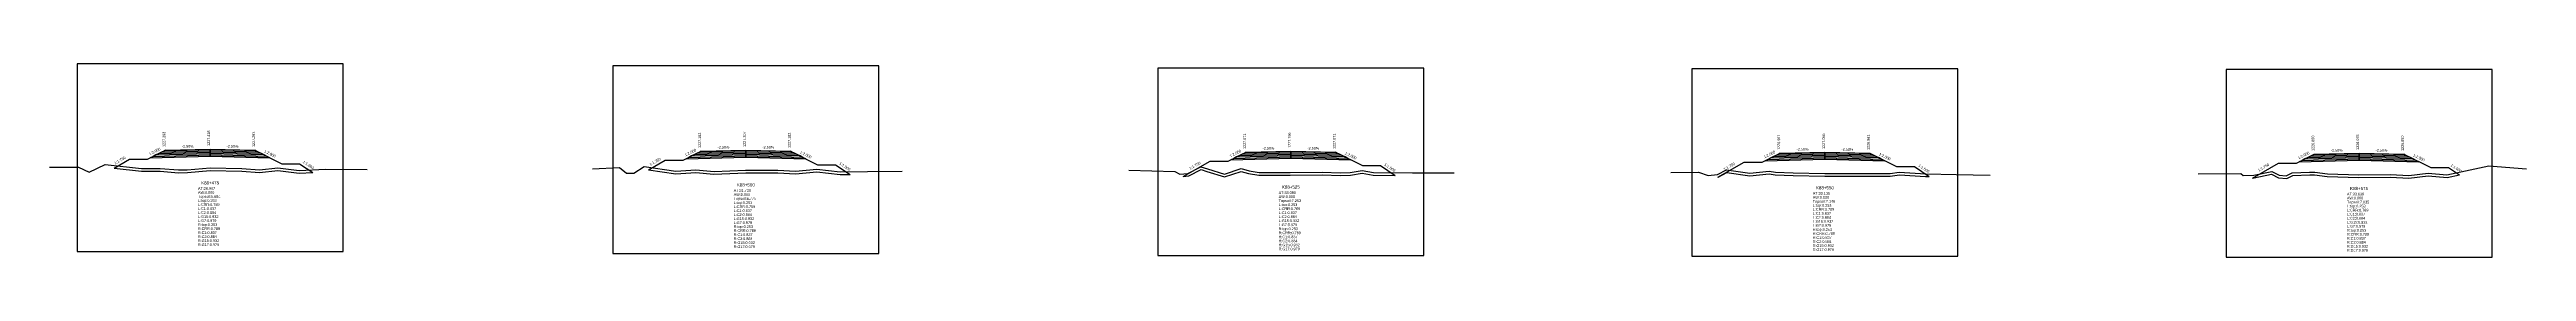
# Model space of a CAD drawing. Extents: x -7 to 78429, y 1189 to 1262.
# Drawn here: x 7050.2 to 7326.8, y 1215.3 to 1237 of the extents above; entities that cross this region are included whole.
import ezdxf
from ezdxf.enums import TextEntityAlignment as Align

# ---------------------------------------------------------------- set-up
doc = ezdxf.new("R2010")
doc.units = 0

msp = doc.modelspace()

# ---------------------------------------------------------------- linework, layer by layer
at = {"layer": 'A4_BORDER', "color": 7}
for points in [[(7053.322, 1215.963), (7083.022, 1215.963), (7083.022, 1236.963), (7053.322, 1236.963), (7053.322, 1215.963)], [(7113.15, 1215.738), (7142.85, 1215.738), (7142.85, 1236.738), (7113.15, 1236.738), (7113.15, 1215.738)], [(7174.009, 1215.497), (7203.709, 1215.497), (7203.709, 1236.497), (7174.009, 1236.497), (7174.009, 1215.497)], [(7233.653, 1215.419), (7263.353, 1215.419), (7263.353, 1236.419), (7233.653, 1236.419), (7233.653, 1215.419)], [(7293.303, 1215.336), (7323.003, 1215.336), (7323.003, 1236.336), (7293.303, 1236.336), (7293.303, 1215.336)]]:
    msp.add_lwpolyline(points, dxfattribs=at)
at = {"layer": 'CLEAR_GROUND', "color": 8}
for points in [[(7057.441, 1225.304), (7060.5, 1224.958), (7062.6, 1224.943), (7064.632, 1224.786), (7065.641, 1224.788), (7068.196, 1225.016), (7071.699, 1224.966), (7073.688, 1224.79), (7075.744, 1225.042), (7078.111, 1224.743), (7079.643, 1224.813)], [(7117.141, 1225.12), (7120.18, 1224.672), (7122.407, 1224.794), (7124.441, 1224.607), (7127.982, 1224.766), (7131.557, 1224.763), (7133.562, 1224.642), (7135.925, 1224.884), (7138.516, 1224.568), (7139.641, 1224.588)], [(7176.841, 1224.347), (7177.456, 1224.414), (7178.84, 1225.133), (7179.465, 1224.935), (7181.444, 1224.304), (7183.325, 1224.933), (7184.13, 1224.692), (7185.299, 1224.518), (7188.798, 1224.491), (7192.4, 1224.539), (7194.371, 1224.468), (7195.533, 1224.505), (7196.834, 1224.732), (7198.048, 1224.495), (7200.508, 1224.472)], [(7236.541, 1224.269), (7236.595, 1224.273), (7237.555, 1224.79), (7240.107, 1224.417), (7242.283, 1224.638), (7242.95, 1224.528), (7244.962, 1224.462), (7248.494, 1224.387), (7252.04, 1224.409), (7254.03, 1224.403), (7255.808, 1224.377), (7256.821, 1224.544), (7259.742, 1224.369), (7260.16, 1224.356)], [(7296.241, 1224.186), (7296.43, 1224.19), (7298.384, 1224.614), (7299.154, 1224.201), (7300.085, 1224.134), (7300.75, 1224.46), (7302.638, 1224.55), (7303.171, 1224.535), (7304.604, 1224.341), (7308.139, 1224.232), (7311.654, 1224.296), (7313.722, 1224.17), (7315.863, 1224.436), (7317.978, 1224.227), (7319.381, 1224.531)]]:
    msp.add_lwpolyline(points, dxfattribs=at)
at = {"layer": 'DESIGN_ROAD_TRIMMED', "color": 1}
for points in [[(7057.441, 1225.304), (7059.172, 1226.293), (7061.172, 1226.293), (7063.172, 1227.293), (7063.172, 1227.293), (7063.067, 1227.24), (7063.067, 1227.24), (7062.751, 1227.082), (7062.751, 1227.082), (7062.435, 1226.925), (7062.435, 1226.925), (7062.12, 1226.767), (7062.12, 1226.767), (7061.804, 1226.609), (7061.804, 1226.609), (7061.488, 1226.451), (7068.172, 1226.618), (7068.172, 1226.768), (7068.172, 1226.768), (7068.172, 1226.918), (7068.172, 1226.918), (7068.172, 1227.068), (7068.172, 1227.068), (7068.172, 1227.218), (7068.172, 1227.218), (7068.172, 1227.368), (7068.172, 1227.368), (7068.172, 1227.418), (7068.172, 1227.418), (7068.172, 1227.418), (7068.172, 1227.418), (7068.172, 1227.418), (7068.172, 1227.368), (7068.172, 1227.368), (7068.172, 1227.218), (7068.172, 1227.218), (7068.172, 1227.068), (7068.172, 1227.068), (7068.172, 1226.918), (7068.172, 1226.918), (7068.172, 1226.768), (7068.172, 1226.768), (7068.172, 1226.618), (7074.857, 1226.451), (7074.541, 1226.609), (7074.541, 1226.609), (7074.225, 1226.767), (7074.225, 1226.767), (7073.909, 1226.925), (7073.909, 1226.925), (7073.593, 1227.082), (7073.593, 1227.082), (7073.278, 1227.24), (7073.278, 1227.24), (7073.172, 1227.293), (7073.172, 1227.293), (7076.172, 1225.793), (7078.172, 1225.793), (7079.643, 1224.813)], [(7117.141, 1225.12), (7119, 1226.182), (7121, 1226.182), (7123, 1227.182), (7123, 1227.182), (7122.895, 1227.129), (7122.895, 1227.129), (7122.579, 1226.971), (7122.579, 1226.971), (7122.264, 1226.814), (7122.264, 1226.814), (7121.948, 1226.656), (7121.948, 1226.656), (7121.632, 1226.498), (7121.632, 1226.498), (7121.316, 1226.34), (7128, 1226.507), (7128, 1226.657), (7128, 1226.657), (7128, 1226.807), (7128, 1226.807), (7128, 1226.957), (7128, 1226.957), (7128, 1227.107), (7128, 1227.107), (7128, 1227.257), (7128, 1227.257), (7128, 1227.307), (7128, 1227.307), (7128, 1227.307), (7128, 1227.307), (7128, 1227.307), (7128, 1227.257), (7128, 1227.257), (7128, 1227.107), (7128, 1227.107), (7128, 1226.957), (7128, 1226.957), (7128, 1226.807), (7128, 1226.807), (7128, 1226.657), (7128, 1226.657), (7128, 1226.507), (7134.685, 1226.34), (7134.369, 1226.498), (7134.369, 1226.498), (7134.053, 1226.656), (7134.053, 1226.656), (7133.737, 1226.814), (7133.737, 1226.814), (7133.421, 1226.971), (7133.421, 1226.971), (7133.106, 1227.129), (7133.106, 1227.129), (7133, 1227.182), (7133, 1227.182), (7136, 1225.682), (7138, 1225.682), (7139.641, 1224.588)], [(7176.841, 1224.347), (7179.859, 1226.071), (7181.859, 1226.071), (7183.859, 1227.071), (7183.859, 1227.071), (7183.753, 1227.018), (7183.753, 1227.018), (7183.437, 1226.86), (7183.437, 1226.86), (7183.122, 1226.703), (7183.122, 1226.703), (7182.806, 1226.545), (7182.806, 1226.545), (7182.49, 1226.387), (7182.49, 1226.387), (7182.174, 1226.229), (7188.859, 1226.396), (7188.859, 1226.546), (7188.859, 1226.546), (7188.859, 1226.696), (7188.859, 1226.696), (7188.859, 1226.846), (7188.859, 1226.846), (7188.859, 1226.996), (7188.859, 1226.996), (7188.859, 1227.146), (7188.859, 1227.146), (7188.859, 1227.196), (7188.859, 1227.196), (7188.859, 1227.196), (7188.859, 1227.196), (7188.859, 1227.196), (7188.859, 1227.146), (7188.859, 1227.146), (7188.859, 1226.996), (7188.859, 1226.996), (7188.859, 1226.846), (7188.859, 1226.846), (7188.859, 1226.696), (7188.859, 1226.696), (7188.859, 1226.546), (7188.859, 1226.546), (7188.859, 1226.396), (7195.543, 1226.229), (7195.227, 1226.387), (7195.227, 1226.387), (7194.911, 1226.545), (7194.911, 1226.545), (7194.595, 1226.703), (7194.595, 1226.703), (7194.28, 1226.86), (7194.28, 1226.86), (7193.964, 1227.018), (7193.964, 1227.018), (7193.859, 1227.071), (7193.859, 1227.071), (7196.859, 1225.571), (7198.859, 1225.571), (7200.508, 1224.472)], [(7236.541, 1224.269), (7239.503, 1225.961), (7241.503, 1225.961), (7243.503, 1226.961), (7243.503, 1226.961), (7243.398, 1226.908), (7243.398, 1226.908), (7243.082, 1226.75), (7243.082, 1226.75), (7242.766, 1226.593), (7242.766, 1226.593), (7242.45, 1226.435), (7242.45, 1226.435), (7242.134, 1226.277), (7242.134, 1226.277), (7241.819, 1226.119), (7248.503, 1226.286), (7248.503, 1226.436), (7248.503, 1226.436), (7248.503, 1226.586), (7248.503, 1226.586), (7248.503, 1226.736), (7248.503, 1226.736), (7248.503, 1226.886), (7248.503, 1226.886), (7248.503, 1227.036), (7248.503, 1227.036), (7248.503, 1227.086), (7248.503, 1227.086), (7248.503, 1227.086), (7248.503, 1227.086), (7248.503, 1227.086), (7248.503, 1227.036), (7248.503, 1227.036), (7248.503, 1226.886), (7248.503, 1226.886), (7248.503, 1226.736), (7248.503, 1226.736), (7248.503, 1226.586), (7248.503, 1226.586), (7248.503, 1226.436), (7248.503, 1226.436), (7248.503, 1226.286), (7255.187, 1226.119), (7254.871, 1226.277), (7254.871, 1226.277), (7254.555, 1226.435), (7254.555, 1226.435), (7254.24, 1226.593), (7254.24, 1226.593), (7253.924, 1226.75), (7253.924, 1226.75), (7253.608, 1226.908), (7253.608, 1226.908), (7253.503, 1226.961), (7253.503, 1226.961), (7256.503, 1225.461), (7258.503, 1225.461), (7260.16, 1224.356)], [(7296.241, 1224.186), (7299.153, 1225.85), (7301.153, 1225.85), (7303.153, 1226.85), (7303.153, 1226.85), (7303.048, 1226.797), (7303.048, 1226.797), (7302.732, 1226.639), (7302.732, 1226.639), (7302.416, 1226.482), (7302.416, 1226.482), (7302.1, 1226.324), (7302.1, 1226.324), (7301.784, 1226.166), (7301.784, 1226.166), (7301.469, 1226.008), (7308.153, 1226.175), (7308.153, 1226.325), (7308.153, 1226.325), (7308.153, 1226.475), (7308.153, 1226.475), (7308.153, 1226.625), (7308.153, 1226.625), (7308.153, 1226.775), (7308.153, 1226.775), (7308.153, 1226.925), (7308.153, 1226.925), (7308.153, 1226.975), (7308.153, 1226.975), (7308.153, 1226.975), (7308.153, 1226.975), (7308.153, 1226.975), (7308.153, 1226.925), (7308.153, 1226.925), (7308.153, 1226.775), (7308.153, 1226.775), (7308.153, 1226.625), (7308.153, 1226.625), (7308.153, 1226.475), (7308.153, 1226.475), (7308.153, 1226.325), (7308.153, 1226.325), (7308.153, 1226.175), (7314.837, 1226.008), (7314.521, 1226.166), (7314.521, 1226.166), (7314.205, 1226.324), (7314.205, 1226.324), (7313.89, 1226.482), (7313.89, 1226.482), (7313.574, 1226.639), (7313.574, 1226.639), (7313.258, 1226.797), (7313.258, 1226.797), (7313.153, 1226.85), (7313.153, 1226.85), (7316.153, 1225.35), (7318.153, 1225.35), (7319.381, 1224.531)]]:
    msp.add_lwpolyline(points, dxfattribs=at)
at = {"layer": 'FINISHED_ROAD', "color": 2}
for points in [[(7059.172, 1226.293), (7061.172, 1226.293), (7063.172, 1227.293), (7063.172, 1227.293), (7068.172, 1227.418), (7073.172, 1227.293), (7073.172, 1227.293), (7076.172, 1225.793), (7078.172, 1225.793)], [(7119, 1226.182), (7121, 1226.182), (7123, 1227.182), (7123, 1227.182), (7128, 1227.307), (7133, 1227.182), (7133, 1227.182), (7136, 1225.682), (7138, 1225.682)], [(7179.859, 1226.071), (7181.859, 1226.071), (7183.859, 1227.071), (7183.859, 1227.071), (7188.859, 1227.196), (7193.859, 1227.071), (7193.859, 1227.071), (7196.859, 1225.571), (7198.859, 1225.571)], [(7239.503, 1225.961), (7241.503, 1225.961), (7243.503, 1226.961), (7243.503, 1226.961), (7248.503, 1227.086), (7253.503, 1226.961), (7253.503, 1226.961), (7256.503, 1225.461), (7258.503, 1225.461)], [(7299.153, 1225.85), (7301.153, 1225.85), (7303.153, 1226.85), (7303.153, 1226.85), (7308.153, 1226.975), (7313.153, 1226.85), (7313.153, 1226.85), (7316.153, 1225.35), (7318.153, 1225.35)]]:
    msp.add_lwpolyline(points, dxfattribs=at)
at = {"layer": 'LAYER_0', "color": 4}
for points in [[(7063.172, 1227.293), (7063.067, 1227.24), (7068.172, 1227.368), (7068.172, 1227.418)], [(7123, 1227.182), (7122.895, 1227.129), (7128, 1227.257), (7128, 1227.307)], [(7183.859, 1227.071), (7183.753, 1227.018), (7188.859, 1227.146), (7188.859, 1227.196)], [(7243.503, 1226.961), (7243.398, 1226.908), (7248.503, 1227.036), (7248.503, 1227.086)], [(7303.153, 1226.85), (7303.048, 1226.797), (7308.153, 1226.925), (7308.153, 1226.975)]]:
    msp.add_lwpolyline(points, dxfattribs=at)
at = {"layer": 'LAYER_1', "color": 4}
for points in [[(7063.067, 1227.24), (7062.751, 1227.082), (7068.172, 1227.218), (7068.172, 1227.368)], [(7122.895, 1227.129), (7122.579, 1226.971), (7128, 1227.107), (7128, 1227.257)], [(7183.753, 1227.018), (7183.437, 1226.86), (7188.859, 1226.996), (7188.859, 1227.146)], [(7243.398, 1226.908), (7243.082, 1226.75), (7248.503, 1226.886), (7248.503, 1227.036)], [(7303.048, 1226.797), (7302.732, 1226.639), (7308.153, 1226.775), (7308.153, 1226.925)]]:
    msp.add_lwpolyline(points, dxfattribs=at)
at = {"layer": 'LAYER_10', "color": 6}
for points in [[(7074.225, 1226.767), (7074.541, 1226.609), (7068.172, 1226.768), (7068.172, 1226.918)], [(7134.053, 1226.656), (7134.369, 1226.498), (7128, 1226.657), (7128, 1226.807)], [(7194.911, 1226.545), (7195.227, 1226.387), (7188.859, 1226.546), (7188.859, 1226.696)], [(7254.555, 1226.435), (7254.871, 1226.277), (7248.503, 1226.436), (7248.503, 1226.586)], [(7314.205, 1226.324), (7314.521, 1226.166), (7308.153, 1226.325), (7308.153, 1226.475)]]:
    msp.add_lwpolyline(points, dxfattribs=at)
at = {"layer": 'LAYER_11', "color": 6}
for points in [[(7074.541, 1226.609), (7074.857, 1226.451), (7068.172, 1226.618), (7068.172, 1226.768)], [(7134.369, 1226.498), (7134.685, 1226.34), (7128, 1226.507), (7128, 1226.657)], [(7195.227, 1226.387), (7195.543, 1226.229), (7188.859, 1226.396), (7188.859, 1226.546)], [(7254.871, 1226.277), (7255.187, 1226.119), (7248.503, 1226.286), (7248.503, 1226.436)], [(7314.521, 1226.166), (7314.837, 1226.008), (7308.153, 1226.175), (7308.153, 1226.325)]]:
    msp.add_lwpolyline(points, dxfattribs=at)
at = {"layer": 'LAYER_2', "color": 4}
for points in [[(7062.751, 1227.082), (7062.435, 1226.925), (7068.172, 1227.068), (7068.172, 1227.218)], [(7122.579, 1226.971), (7122.264, 1226.814), (7128, 1226.957), (7128, 1227.107)], [(7183.437, 1226.86), (7183.122, 1226.703), (7188.859, 1226.846), (7188.859, 1226.996)], [(7243.082, 1226.75), (7242.766, 1226.593), (7248.503, 1226.736), (7248.503, 1226.886)], [(7302.732, 1226.639), (7302.416, 1226.482), (7308.153, 1226.625), (7308.153, 1226.775)]]:
    msp.add_lwpolyline(points, dxfattribs=at)
at = {"layer": 'LAYER_3', "color": 4}
for points in [[(7062.435, 1226.925), (7062.12, 1226.767), (7068.172, 1226.918), (7068.172, 1227.068)], [(7122.264, 1226.814), (7121.948, 1226.656), (7128, 1226.807), (7128, 1226.957)], [(7183.122, 1226.703), (7182.806, 1226.545), (7188.859, 1226.696), (7188.859, 1226.846)], [(7242.766, 1226.593), (7242.45, 1226.435), (7248.503, 1226.586), (7248.503, 1226.736)], [(7302.416, 1226.482), (7302.1, 1226.324), (7308.153, 1226.475), (7308.153, 1226.625)]]:
    msp.add_lwpolyline(points, dxfattribs=at)
at = {"layer": 'LAYER_4', "color": 4}
for points in [[(7062.12, 1226.767), (7061.804, 1226.609), (7068.172, 1226.768), (7068.172, 1226.918)], [(7121.948, 1226.656), (7121.632, 1226.498), (7128, 1226.657), (7128, 1226.807)], [(7182.806, 1226.545), (7182.49, 1226.387), (7188.859, 1226.546), (7188.859, 1226.696)], [(7242.45, 1226.435), (7242.134, 1226.277), (7248.503, 1226.436), (7248.503, 1226.586)], [(7302.1, 1226.324), (7301.784, 1226.166), (7308.153, 1226.325), (7308.153, 1226.475)]]:
    msp.add_lwpolyline(points, dxfattribs=at)
at = {"layer": 'LAYER_5', "color": 4}
for points in [[(7061.804, 1226.609), (7061.488, 1226.451), (7068.172, 1226.618), (7068.172, 1226.768)], [(7121.632, 1226.498), (7121.316, 1226.34), (7128, 1226.507), (7128, 1226.657)], [(7182.49, 1226.387), (7182.174, 1226.229), (7188.859, 1226.396), (7188.859, 1226.546)], [(7242.134, 1226.277), (7241.819, 1226.119), (7248.503, 1226.286), (7248.503, 1226.436)], [(7301.784, 1226.166), (7301.469, 1226.008), (7308.153, 1226.175), (7308.153, 1226.325)]]:
    msp.add_lwpolyline(points, dxfattribs=at)
at = {"layer": 'LAYER_6', "color": 6}
for points in [[(7073.172, 1227.293), (7073.278, 1227.24), (7068.172, 1227.368), (7068.172, 1227.418)], [(7133, 1227.182), (7133.106, 1227.129), (7128, 1227.257), (7128, 1227.307)], [(7193.859, 1227.071), (7193.964, 1227.018), (7188.859, 1227.146), (7188.859, 1227.196)], [(7253.503, 1226.961), (7253.608, 1226.908), (7248.503, 1227.036), (7248.503, 1227.086)], [(7313.153, 1226.85), (7313.258, 1226.797), (7308.153, 1226.925), (7308.153, 1226.975)]]:
    msp.add_lwpolyline(points, dxfattribs=at)
at = {"layer": 'LAYER_7', "color": 6}
for points in [[(7073.278, 1227.24), (7073.593, 1227.082), (7068.172, 1227.218), (7068.172, 1227.368)], [(7133.106, 1227.129), (7133.421, 1226.971), (7128, 1227.107), (7128, 1227.257)], [(7193.964, 1227.018), (7194.28, 1226.86), (7188.859, 1226.996), (7188.859, 1227.146)], [(7253.608, 1226.908), (7253.924, 1226.75), (7248.503, 1226.886), (7248.503, 1227.036)], [(7313.258, 1226.797), (7313.574, 1226.639), (7308.153, 1226.775), (7308.153, 1226.925)]]:
    msp.add_lwpolyline(points, dxfattribs=at)
at = {"layer": 'LAYER_8', "color": 6}
for points in [[(7073.593, 1227.082), (7073.909, 1226.925), (7068.172, 1227.068), (7068.172, 1227.218)], [(7133.421, 1226.971), (7133.737, 1226.814), (7128, 1226.957), (7128, 1227.107)], [(7194.28, 1226.86), (7194.595, 1226.703), (7188.859, 1226.846), (7188.859, 1226.996)], [(7253.924, 1226.75), (7254.24, 1226.593), (7248.503, 1226.736), (7248.503, 1226.886)], [(7313.574, 1226.639), (7313.89, 1226.482), (7308.153, 1226.625), (7308.153, 1226.775)]]:
    msp.add_lwpolyline(points, dxfattribs=at)
at = {"layer": 'LAYER_9', "color": 6}
for points in [[(7073.909, 1226.925), (7074.225, 1226.767), (7068.172, 1226.918), (7068.172, 1227.068)], [(7133.737, 1226.814), (7134.053, 1226.656), (7128, 1226.807), (7128, 1226.957)], [(7194.595, 1226.703), (7194.911, 1226.545), (7188.859, 1226.696), (7188.859, 1226.846)], [(7254.24, 1226.593), (7254.555, 1226.435), (7248.503, 1226.586), (7248.503, 1226.736)], [(7313.89, 1226.482), (7314.205, 1226.324), (7308.153, 1226.475), (7308.153, 1226.625)]]:
    msp.add_lwpolyline(points, dxfattribs=at)
at = {"layer": 'NATURAL_GROUND', "color": 3}
for points in [[(7050.24, 1225.41), (7053.48, 1225.407), (7054.657, 1224.835), (7056.466, 1225.716), (7060.518, 1225.258), (7062.612, 1225.243), (7064.643, 1225.086), (7065.627, 1225.088), (7068.184, 1225.316), (7071.714, 1225.266), (7073.683, 1225.092), (7075.744, 1225.344), (7078.123, 1225.044), (7081.056, 1225.177), (7085.725, 1225.132)], [(7110.876, 1225.213), (7113.883, 1225.368), (7114.675, 1224.739), (7115.491, 1224.715), (7116.652, 1225.495), (7120.193, 1224.973), (7122.412, 1225.095), (7124.448, 1224.908), (7127.975, 1225.066), (7131.566, 1225.063), (7133.555, 1224.943), (7135.928, 1225.186), (7138.531, 1224.868), (7141.57, 1224.923), (7145.458, 1224.964)], [(7170.751, 1225.08), (7175.905, 1224.925), (7176.45, 1224.606), (7177.368, 1224.706), (7178.813, 1225.456), (7179.556, 1225.221), (7181.442, 1224.62), (7183.32, 1225.248), (7184.196, 1224.986), (7185.323, 1224.818), (7188.798, 1224.791), (7192.404, 1224.839), (7194.372, 1224.768), (7195.503, 1224.804), (7196.837, 1225.037), (7198.079, 1224.795), (7202.446, 1224.753), (7207.113, 1224.783)], [(7290.173, 1224.645), (7294.947, 1224.678), (7295.228, 1224.469), (7296.395, 1224.489), (7298.428, 1224.931), (7299.24, 1224.496), (7300.026, 1224.439), (7300.674, 1224.757), (7302.635, 1224.85), (7303.196, 1224.834), (7304.629, 1224.64), (7308.141, 1224.532), (7311.661, 1224.596), (7313.713, 1224.471), (7315.859, 1224.738), (7317.961, 1224.53), (7322.651, 1225.549), (7326.847, 1225.2)], [(7231.304, 1224.796), (7234.403, 1224.835), (7235.449, 1224.482), (7236.508, 1224.567), (7237.5, 1225.101), (7240.114, 1224.719), (7242.293, 1224.94), (7242.98, 1224.827), (7244.97, 1224.762), (7248.496, 1224.687), (7252.04, 1224.709), (7254.033, 1224.703), (7255.786, 1224.677), (7256.806, 1224.845), (7259.756, 1224.669), (7263.167, 1224.563), (7266.974, 1224.509)]]:
    msp.add_lwpolyline(points, dxfattribs=at)
at = {"layer": 'STRUCTURE_LEFT', "color": 4}
for points in [[(7063.172, 1227.293), (7063.067, 1227.24), (7063.067, 1227.24), (7062.751, 1227.082), (7062.751, 1227.082), (7062.435, 1226.925), (7062.435, 1226.925), (7062.12, 1226.767), (7062.12, 1226.767), (7061.804, 1226.609), (7061.804, 1226.609), (7061.488, 1226.451), (7068.172, 1226.618), (7068.172, 1226.768), (7068.172, 1226.768), (7068.172, 1226.918), (7068.172, 1226.918), (7068.172, 1227.068), (7068.172, 1227.068), (7068.172, 1227.218), (7068.172, 1227.218), (7068.172, 1227.368), (7068.172, 1227.368), (7068.172, 1227.418), (7068.172, 1227.418)], [(7123, 1227.182), (7122.895, 1227.129), (7122.895, 1227.129), (7122.579, 1226.971), (7122.579, 1226.971), (7122.264, 1226.814), (7122.264, 1226.814), (7121.948, 1226.656), (7121.948, 1226.656), (7121.632, 1226.498), (7121.632, 1226.498), (7121.316, 1226.34), (7128, 1226.507), (7128, 1226.657), (7128, 1226.657), (7128, 1226.807), (7128, 1226.807), (7128, 1226.957), (7128, 1226.957), (7128, 1227.107), (7128, 1227.107), (7128, 1227.257), (7128, 1227.257), (7128, 1227.307), (7128, 1227.307)], [(7183.859, 1227.071), (7183.753, 1227.018), (7183.753, 1227.018), (7183.437, 1226.86), (7183.437, 1226.86), (7183.122, 1226.703), (7183.122, 1226.703), (7182.806, 1226.545), (7182.806, 1226.545), (7182.49, 1226.387), (7182.49, 1226.387), (7182.174, 1226.229), (7188.859, 1226.396), (7188.859, 1226.546), (7188.859, 1226.546), (7188.859, 1226.696), (7188.859, 1226.696), (7188.859, 1226.846), (7188.859, 1226.846), (7188.859, 1226.996), (7188.859, 1226.996), (7188.859, 1227.146), (7188.859, 1227.146), (7188.859, 1227.196), (7188.859, 1227.196)], [(7243.503, 1226.961), (7243.398, 1226.908), (7243.398, 1226.908), (7243.082, 1226.75), (7243.082, 1226.75), (7242.766, 1226.593), (7242.766, 1226.593), (7242.45, 1226.435), (7242.45, 1226.435), (7242.134, 1226.277), (7242.134, 1226.277), (7241.819, 1226.119), (7248.503, 1226.286), (7248.503, 1226.436), (7248.503, 1226.436), (7248.503, 1226.586), (7248.503, 1226.586), (7248.503, 1226.736), (7248.503, 1226.736), (7248.503, 1226.886), (7248.503, 1226.886), (7248.503, 1227.036), (7248.503, 1227.036), (7248.503, 1227.086), (7248.503, 1227.086)], [(7303.153, 1226.85), (7303.048, 1226.797), (7303.048, 1226.797), (7302.732, 1226.639), (7302.732, 1226.639), (7302.416, 1226.482), (7302.416, 1226.482), (7302.1, 1226.324), (7302.1, 1226.324), (7301.784, 1226.166), (7301.784, 1226.166), (7301.469, 1226.008), (7308.153, 1226.175), (7308.153, 1226.325), (7308.153, 1226.325), (7308.153, 1226.475), (7308.153, 1226.475), (7308.153, 1226.625), (7308.153, 1226.625), (7308.153, 1226.775), (7308.153, 1226.775), (7308.153, 1226.925), (7308.153, 1226.925), (7308.153, 1226.975), (7308.153, 1226.975)]]:
    msp.add_lwpolyline(points, dxfattribs=at)
at = {"layer": 'STRUCTURE_RIGHT', "color": 6}
for points in [[(7068.172, 1227.418), (7068.172, 1227.418), (7068.172, 1227.368), (7068.172, 1227.368), (7068.172, 1227.218), (7068.172, 1227.218), (7068.172, 1227.068), (7068.172, 1227.068), (7068.172, 1226.918), (7068.172, 1226.918), (7068.172, 1226.768), (7068.172, 1226.768), (7068.172, 1226.618), (7074.857, 1226.451), (7074.541, 1226.609), (7074.541, 1226.609), (7074.225, 1226.767), (7074.225, 1226.767), (7073.909, 1226.925), (7073.909, 1226.925), (7073.593, 1227.082), (7073.593, 1227.082), (7073.278, 1227.24), (7073.278, 1227.24), (7073.172, 1227.293)], [(7128, 1227.307), (7128, 1227.307), (7128, 1227.257), (7128, 1227.257), (7128, 1227.107), (7128, 1227.107), (7128, 1226.957), (7128, 1226.957), (7128, 1226.807), (7128, 1226.807), (7128, 1226.657), (7128, 1226.657), (7128, 1226.507), (7134.685, 1226.34), (7134.369, 1226.498), (7134.369, 1226.498), (7134.053, 1226.656), (7134.053, 1226.656), (7133.737, 1226.814), (7133.737, 1226.814), (7133.421, 1226.971), (7133.421, 1226.971), (7133.106, 1227.129), (7133.106, 1227.129), (7133, 1227.182)], [(7188.859, 1227.196), (7188.859, 1227.196), (7188.859, 1227.146), (7188.859, 1227.146), (7188.859, 1226.996), (7188.859, 1226.996), (7188.859, 1226.846), (7188.859, 1226.846), (7188.859, 1226.696), (7188.859, 1226.696), (7188.859, 1226.546), (7188.859, 1226.546), (7188.859, 1226.396), (7195.543, 1226.229), (7195.227, 1226.387), (7195.227, 1226.387), (7194.911, 1226.545), (7194.911, 1226.545), (7194.595, 1226.703), (7194.595, 1226.703), (7194.28, 1226.86), (7194.28, 1226.86), (7193.964, 1227.018), (7193.964, 1227.018), (7193.859, 1227.071)], [(7248.503, 1227.086), (7248.503, 1227.086), (7248.503, 1227.036), (7248.503, 1227.036), (7248.503, 1226.886), (7248.503, 1226.886), (7248.503, 1226.736), (7248.503, 1226.736), (7248.503, 1226.586), (7248.503, 1226.586), (7248.503, 1226.436), (7248.503, 1226.436), (7248.503, 1226.286), (7255.187, 1226.119), (7254.871, 1226.277), (7254.871, 1226.277), (7254.555, 1226.435), (7254.555, 1226.435), (7254.24, 1226.593), (7254.24, 1226.593), (7253.924, 1226.75), (7253.924, 1226.75), (7253.608, 1226.908), (7253.608, 1226.908), (7253.503, 1226.961)], [(7308.153, 1226.975), (7308.153, 1226.975), (7308.153, 1226.925), (7308.153, 1226.925), (7308.153, 1226.775), (7308.153, 1226.775), (7308.153, 1226.625), (7308.153, 1226.625), (7308.153, 1226.475), (7308.153, 1226.475), (7308.153, 1226.325), (7308.153, 1226.325), (7308.153, 1226.175), (7314.837, 1226.008), (7314.521, 1226.166), (7314.521, 1226.166), (7314.205, 1226.324), (7314.205, 1226.324), (7313.89, 1226.482), (7313.89, 1226.482), (7313.574, 1226.639), (7313.574, 1226.639), (7313.258, 1226.797), (7313.258, 1226.797), (7313.153, 1226.85)]]:
    msp.add_lwpolyline(points, dxfattribs=at)

# ---------------------------------------------------------------- texts
at = {"layer": 'INFO_TEXT'}
for s, p in [('AT:29.907', (7066.822, 1222.863)), ('AW:0.000', (7066.822, 1222.413)), ('AT:31.730', (7126.65, 1222.638)), ('AT:33.090', (7187.509, 1222.397)), ('AT:33.135', (7247.153, 1222.319)), ('Topsoil:6.684', (7066.822, 1221.963)), ('L:top:0.253', (7066.822, 1221.513)), ('L:CRR:0.789', (7066.822, 1221.063)), ('L:C1:0.837', (7066.822, 1220.613)), ('L:C2:0.884', (7066.822, 1220.163)), ('L:G15:0.932', (7066.822, 1219.713)), ('AW:0.000', (7126.65, 1222.188)), ('Topsoil:6.775', (7126.65, 1221.738)), ('L:top:0.253', (7126.65, 1221.288)), ('L:CRR:0.789', (7126.65, 1220.838)), ('L:C1:0.837', (7126.65, 1220.388)), ('L:C2:0.884', (7126.65, 1219.938)), ('AW:0.000', (7187.509, 1221.947)), ('Topsoil:7.253', (7187.509, 1221.497)), ('L:top:0.253', (7187.509, 1221.047)), ('L:CRR:0.789', (7187.509, 1220.597)), ('L:C1:0.837', (7187.509, 1220.147)), ('L:C2:0.884', (7187.509, 1219.697)), ('AW:0.000', (7247.153, 1221.869)), ('Topsoil:7.146', (7247.153, 1221.419)), ('L:top:0.253', (7247.153, 1220.969)), ('L:CRR:0.789', (7247.153, 1220.519)), ('L:C1:0.837', (7247.153, 1220.069)), ('L:C2:0.884', (7247.153, 1219.619)), ('AT:33.636', (7306.803, 1222.236)), ('AW:0.000', (7306.803, 1221.786)), ('Topsoil:7.035', (7306.803, 1221.336)), ('L:top:0.253', (7306.803, 1220.886)), ('L:CRR:0.789', (7306.803, 1220.436)), ('L:C1:0.837', (7306.803, 1219.986)), ('L:C2:0.884', (7306.803, 1219.536)), ('L:G7:0.979', (7066.822, 1219.263)), ('R:top:0.253', (7066.822, 1218.813)), ('R:CRR:0.789', (7066.822, 1218.363)), ('R:C1:0.837', (7066.822, 1217.913)), ('R:C2:0.884', (7066.822, 1217.463)), ('R:G15:0.932', (7066.822, 1217.013)), ('L:G15:0.932', (7126.65, 1219.488)), ('L:G7:0.979', (7126.65, 1219.038)), ('R:top:0.253', (7126.65, 1218.588)), ('R:CRR:0.789', (7126.65, 1218.138)), ('R:C1:0.837', (7126.65, 1217.688)), ('R:C2:0.884', (7126.65, 1217.238)), ('R:G15:0.932', (7126.65, 1216.788)), ('L:G15:0.932', (7187.509, 1219.247)), ('L:G7:0.979', (7187.509, 1218.797)), ('R:top:0.253', (7187.509, 1218.347)), ('R:CRR:0.789', (7187.509, 1217.897)), ('R:C1:0.837', (7187.509, 1217.447)), ('R:C2:0.884', (7187.509, 1216.997)), ('L:G15:0.932', (7247.153, 1219.169)), ('L:G7:0.979', (7247.153, 1218.719)), ('R:top:0.253', (7247.153, 1218.269)), ('R:CRR:0.789', (7247.153, 1217.819)), ('R:C1:0.837', (7247.153, 1217.369)), ('R:C2:0.884', (7247.153, 1216.919)), ('L:G15:0.932', (7306.803, 1219.086)), ('L:G7:0.979', (7306.803, 1218.636)), ('R:top:0.253', (7306.803, 1218.186)), ('R:CRR:0.789', (7306.803, 1217.736)), ('R:C1:0.837', (7306.803, 1217.286)), ('R:C2:0.884', (7306.803, 1216.836)), ('R:G17:0.979', (7066.822, 1216.563)), ('R:G17:0.979', (7126.65, 1216.338)), ('R:G15:0.932', (7187.509, 1216.547)), ('R:G17:0.979', (7187.509, 1216.097)), ('R:G15:0.932', (7247.153, 1216.469)), ('R:G17:0.979', (7247.153, 1216.019)), ('R:G15:0.932', (7306.803, 1216.386)), ('R:G17:0.979', (7306.803, 1215.936))]:
    msp.add_text(s, height=0.3, dxfattribs=at).set_placement(p)
at = {"layer": 'LEFT_TEXT_H'}
for s, p in [('1227.293', (7063.172, 1227.653)), ('1227.182', (7123, 1227.542)), ('1227.071', (7183.859, 1227.431)), ('1226.961', (7243.503, 1227.321)), ('1226.850', (7303.153, 1227.21))]:
    msp.add_text(s, height=0.3, rotation=90, dxfattribs=at).set_placement(p)
at = {"layer": 'POINT_TEXT_H'}
for s, p in [('1227.418', (7068.172, 1227.778)), ('1227.307', (7128, 1227.667)), ('1227.196', (7188.859, 1227.556)), ('1227.086', (7248.503, 1227.446)), ('1226.975', (7308.153, 1227.335))]:
    msp.add_text(s, height=0.3, rotation=90, dxfattribs=at).set_placement(p)
at = {"layer": 'RIGHT_TEXT_H'}
for s, p in [('1227.293', (7073.172, 1227.653)), ('1227.182', (7133, 1227.542)), ('1227.071', (7193.859, 1227.431)), ('1226.961', (7253.503, 1227.321)), ('1226.850', (7313.153, 1227.21))]:
    msp.add_text(s, height=0.3, rotation=90, dxfattribs=at).set_placement(p)
at = {"layer": 'SLOPE_left'}
for s, rotation, p in [('1:1.750', 29.745, (7058.218, 1225.955)), ('1:2.000', 26.565, (7062.092, 1226.954)), ('1:1.750', 29.745, (7117.982, 1225.807)), ('1:2.000', 26.565, (7121.92, 1226.843)), ('1:1.750', 29.745, (7178.261, 1225.365)), ('1:2.000', 26.565, (7182.778, 1226.732)), ('1:1.750', 29.745, (7237.933, 1225.271)), ('1:2.000', 26.565, (7242.422, 1226.622)), ('1:1.750', 29.745, (7297.608, 1225.174)), ('1:2.000', 26.565, (7302.072, 1226.511))]:
    msp.add_text(s, height=0.3, rotation=rotation, dxfattribs=at).set_placement(p, align=Align.BOTTOM_CENTER)
at = {"layer": 'SLOPE_right'}
for s, rotation, p in [('1:2.000', -26.565, (7074.753, 1226.704)), ('1:1.500', -33.69, (7079.007, 1225.453)), ('1:2.000', -26.565, (7134.581, 1226.593)), ('1:1.500', -33.69, (7138.921, 1225.285)), ('1:2.000', -26.565, (7195.439, 1226.482)), ('1:1.500', -33.69, (7199.783, 1225.171)), ('1:2.000', -26.565, (7255.083, 1226.372)), ('1:1.500', -33.69, (7259.431, 1225.058)), ('1:2.000', -26.565, (7314.733, 1226.261)), ('1:1.500', -33.69, (7318.867, 1225.091))]:
    msp.add_text(s, height=0.3, rotation=rotation, dxfattribs=at).set_placement(p, align=Align.BOTTOM_CENTER)
at = {"layer": 'SLOPE_TEXT'}
for p in [(7065.672, 1227.595), (7070.672, 1227.595), (7125.5, 1227.485), (7130.5, 1227.485), (7186.359, 1227.373), (7191.359, 1227.373), (7246.003, 1227.264), (7251.003, 1227.264), (7305.653, 1227.152), (7310.653, 1227.152)]:
    msp.add_text('-2.50%', height=0.3, dxfattribs=at).set_placement(p, align=Align.CENTER)
at = {"layer": 'STATION_TITLE'}
for s, p in [('K88+475', (7068.172, 1223.463)), ('K88+500', (7128, 1223.238)), ('K88+525', (7188.859, 1222.997)), ('K88+550', (7248.503, 1222.919)), ('K88+575', (7308.153, 1222.836))]:
    msp.add_text(s, height=0.36, dxfattribs=at).set_placement(p, align=Align.CENTER)

doc.saveas('drawing.dxf')
